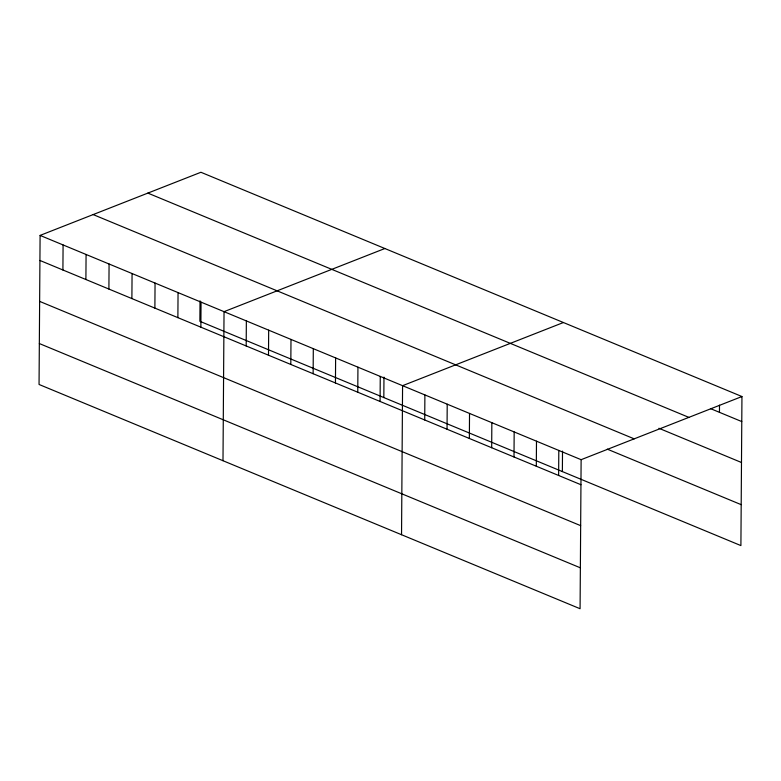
<?xml version="1.0" encoding="UTF-8"?>
<svg xmlns="http://www.w3.org/2000/svg" width="781" height="781" viewBox="0 0 781 781"><rect width="100%" height="100%" fill="white"/><g stroke="black" fill="none" stroke-linecap="round" stroke-linejoin="round"><path stroke-width="1.17" d="M40.095 235.413L39.05 384.467L580.078 608.731L581.123 459.687L40.095 235.413L200.922 172.269L741.95 396.533L740.905 545.587L199.877 321.313L200.024 300.851M62.91 269.992L63.085 244.951M85.9 279.52L86.076 254.479M108.901 289.048L109.076 264.007M131.891 298.586L132.067 273.545M154.882 308.114L155.058 283.073M177.883 317.642L178.048 292.602M200.873 327.18L201.049 302.14M222.995 460.712L224.04 311.668L384.867 248.514M246.181 345.963L246.357 320.923M268.498 355.209L268.674 330.168M290.815 364.463L290.991 339.423M313.132 373.718L313.308 348.677M335.449 382.963L335.625 357.923M357.766 392.218L357.942 367.177M380.083 401.473L380.259 376.432M383.832 397.568L383.969 377.106M401.541 534.721L402.576 385.677L563.413 322.524M424.718 419.973L424.893 394.932M447.044 429.218L447.21 404.177M469.361 438.473L469.527 413.432M491.679 447.728L491.845 422.687M513.996 456.973L514.171 431.932M536.313 466.228L536.488 441.187M558.63 475.483L558.805 450.442M562.369 471.578L562.515 451.115M719.457 412.329L719.506 405.173M581.123 459.687L741.95 396.533M710.534 408.629L741.774 421.574M147.843 193.102L688.871 417.376M658.91 428.271L741.491 462.498M93.164 214.58L634.192 438.854M607.286 449.153L741.198 504.663M39.919 260.454L580.947 484.728M39.626 301.378L580.654 525.652M39.333 343.542L580.361 567.816"/></g></svg>
